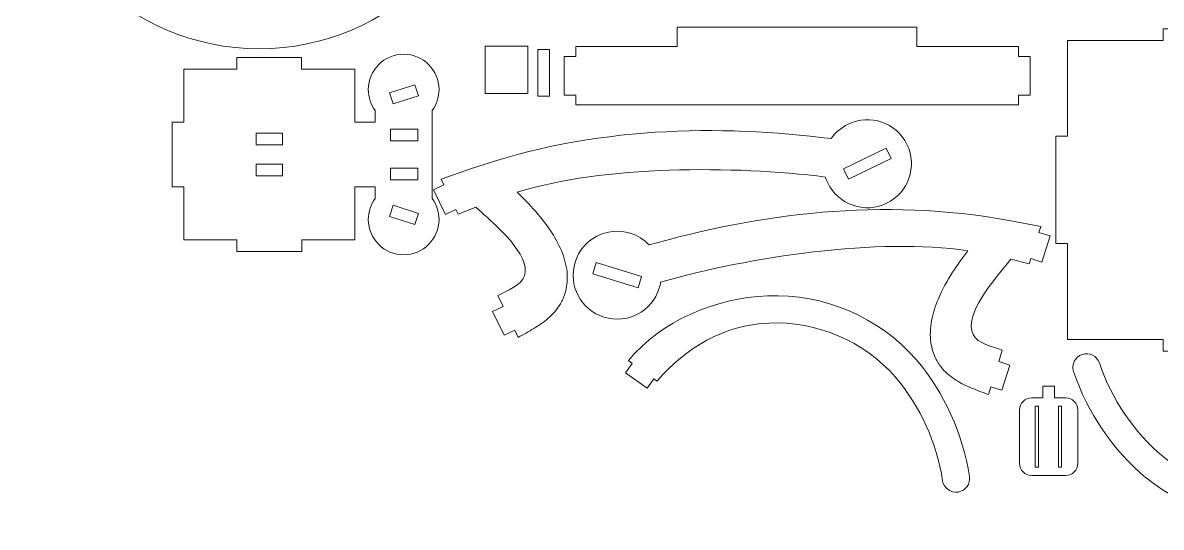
# Model space of a CAD drawing. Header units: millimetres. Extents: x -283 to 283, y -432 to 191.
# Drawn here: x -282.6 to 10.5, y -108.2 to 21.8 of the extents above; entities that cross this region are included whole.
import ezdxf

# ---------------------------------------------------------------- set-up
doc = ezdxf.new("R2010")
doc.units = ezdxf.units.MM
doc.header["$MEASUREMENT"] = 0
doc.layers.add('Camada 1', color=7, linetype='Continuous')

msp = doc.modelspace()

# ---------------------------------------------------------------- linework, layer by layer
at = {"layer": 'Camada 1', "color": 250, "lineweight": 20}
msp.add_lwpolyline([(-149.9664, 2.8536), (-146.9664, 2.8536), (-146.9664, 14.8536), (-149.9664, 14.8536), (-149.9664, 2.8536)], close=True, dxfattribs=at)
for points, knots in [([(-221.7288, 136.8787), (-188.0934, 136.8787), (-160.8264, 109.6117), (-160.8264, 75.9763), (-160.8264, 75.9763), (-160.8264, 42.3408), (-188.0934, 15.0738), (-221.7288, 15.0738), (-221.7288, 15.0738), (-255.3643, 15.0738), (-282.6313, 42.3408), (-282.6313, 75.9763), (-282.6313, 75.9763), (-282.6313, 109.6117), (-255.3643, 136.8787), (-221.7288, 136.8787)], [0, 0, 0, 0, 0.2, 0.2, 0.2, 0.2, 0.4, 0.4, 0.4, 0.4, 0.6, 0.6, 0.6, 0.6, 1, 1, 1, 1]), ([(-140.2632, 15.6167), (-140.2632, 15.6167), (-114.1241, 15.6167), (-114.1241, 15.6167), (-114.1241, 15.6167), (-114.1241, 15.6167), (-114.1241, 20.6167), (-114.1241, 20.6167), (-114.1241, 20.6167), (-114.1241, 20.6167), (-52.4023, 20.6167), (-52.4023, 20.6167), (-52.4023, 20.6167), (-52.4023, 20.6167), (-52.4023, 15.6167), (-52.4023, 15.6167), (-52.4023, 15.6167), (-52.4023, 15.6167), (-26.2632, 15.6167), (-26.2632, 15.6167), (-26.2632, 15.6167), (-26.2632, 15.6167), (-26.2632, 13.1167), (-26.2632, 13.1167), (-26.2632, 13.1167), (-26.2632, 13.1167), (-23.2632, 13.1167), (-23.2632, 13.1167), (-23.2632, 13.1167), (-23.2632, 13.1167), (-23.2632, 3.1167), (-23.2632, 3.1167), (-23.2632, 3.1167), (-23.2632, 3.1167), (-26.2632, 3.1167), (-26.2632, 3.1167), (-26.2632, 3.1167), (-26.2632, 3.1167), (-26.2632, 0.6167), (-26.2632, 0.6167), (-26.2632, 0.6167), (-26.2632, 0.6167), (-140.2632, 0.6167), (-140.2632, 0.6167), (-140.2632, 0.6167), (-140.2632, 0.6167), (-140.2632, 3.1167), (-140.2632, 3.1167), (-140.2632, 3.1167), (-140.2632, 3.1167), (-143.2632, 3.1167), (-143.2632, 3.1167), (-143.2632, 3.1167), (-143.2632, 3.1167), (-143.2632, 13.1167), (-143.2632, 13.1167), (-143.2632, 13.1167), (-143.2632, 13.1167), (-140.2632, 13.1167), (-140.2632, 13.1167), (-140.2632, 13.1167), (-140.2632, 13.1167), (-140.2632, 15.6167), (-140.2632, 15.6167)], [0, 0, 0, 0, 0.05882353, 0.05882353, 0.05882353, 0.05882353, 0.11764706, 0.11764706, 0.11764706, 0.11764706, 0.17647059, 0.17647059, 0.17647059, 0.17647059, 0.23529412, 0.23529412, 0.23529412, 0.23529412, 0.29411765, 0.29411765, 0.29411765, 0.29411765, 0.35294118, 0.35294118, 0.35294118, 0.35294118, 0.41176471, 0.41176471, 0.41176471, 0.41176471, 0.47058824, 0.47058824, 0.47058824, 0.47058824, 0.52941176, 0.52941176, 0.52941176, 0.52941176, 0.58823529, 0.58823529, 0.58823529, 0.58823529, 0.64705882, 0.64705882, 0.64705882, 0.64705882, 0.70588235, 0.70588235, 0.70588235, 0.70588235, 0.76470588, 0.76470588, 0.76470588, 0.76470588, 0.82352941, 0.82352941, 0.82352941, 0.82352941, 0.88235294, 0.88235294, 0.88235294, 0.88235294, 1, 1, 1, 1]), ([(-16.6635, -7.477), (-16.6635, -7.477), (-16.6635, -35.1436), (-16.6635, -35.1436), (-16.6635, -35.1436), (-16.6635, -35.1436), (-13.6635, -35.1436), (-13.6635, -35.1436), (-13.6635, -35.1436), (-13.6635, -35.1436), (-13.6635, -59.8103), (-13.6635, -59.8103), (-13.6635, -59.8103), (-13.6635, -59.8103), (11.0032, -59.8103), (11.0032, -59.8103), (11.0032, -59.8103), (11.0032, -59.8103), (11.0032, -62.8103), (11.0032, -62.8103), (11.0032, -62.8103), (11.0032, -62.8103), (38.6698, -62.8103), (38.6698, -62.8103), (38.6698, -62.8103), (38.6698, -62.8103), (38.6698, -59.8103), (38.6698, -59.8103), (38.6698, -59.8103), (38.6698, -59.8103), (63.3365, -59.8103), (63.3365, -59.8103), (63.3365, -59.8103), (63.3365, -59.8103), (63.3365, -35.1436), (63.3365, -35.1436), (63.3365, -35.1436), (63.3365, -35.1436), (66.3365, -35.1436), (66.3365, -35.1436), (66.3365, -35.1436), (66.3365, -35.1436), (66.3365, -7.477), (66.3365, -7.477), (66.3365, -7.477), (66.3365, -7.477), (63.3365, -7.477), (63.3365, -7.477), (63.3365, -7.477), (63.3365, -7.477), (63.3365, 17.1897), (63.3365, 17.1897), (63.3365, 17.1897), (63.3365, 17.1897), (38.6698, 17.1897), (38.6698, 17.1897), (38.6698, 17.1897), (38.6698, 17.1897), (38.6698, 20.1897), (38.6698, 20.1897), (38.6698, 20.1897), (38.6698, 20.1897), (11.0032, 20.1897), (11.0032, 20.1897), (11.0032, 20.1897), (11.0032, 20.1897), (11.0032, 17.1897), (11.0032, 17.1897), (11.0032, 17.1897), (11.0032, 17.1897), (-13.6635, 17.1897), (-13.6635, 17.1897), (-13.6635, 17.1897), (-13.6635, 17.1897), (-13.6635, -7.477), (-13.6635, -7.477), (-13.6635, -7.477), (-13.6635, -7.477), (-16.6635, -7.477), (-16.6635, -7.477)], [0, 0, 0, 0, 0.04761905, 0.04761905, 0.04761905, 0.04761905, 0.0952381, 0.0952381, 0.0952381, 0.0952381, 0.14285714, 0.14285714, 0.14285714, 0.14285714, 0.19047619, 0.19047619, 0.19047619, 0.19047619, 0.23809524, 0.23809524, 0.23809524, 0.23809524, 0.28571429, 0.28571429, 0.28571429, 0.28571429, 0.33333333, 0.33333333, 0.33333333, 0.33333333, 0.38095238, 0.38095238, 0.38095238, 0.38095238, 0.42857143, 0.42857143, 0.42857143, 0.42857143, 0.47619048, 0.47619048, 0.47619048, 0.47619048, 0.52380952, 0.52380952, 0.52380952, 0.52380952, 0.57142857, 0.57142857, 0.57142857, 0.57142857, 0.61904762, 0.61904762, 0.61904762, 0.61904762, 0.66666667, 0.66666667, 0.66666667, 0.66666667, 0.71428571, 0.71428571, 0.71428571, 0.71428571, 0.76190476, 0.76190476, 0.76190476, 0.76190476, 0.80952381, 0.80952381, 0.80952381, 0.80952381, 0.85714286, 0.85714286, 0.85714286, 0.85714286, 0.9047619, 0.9047619, 0.9047619, 0.9047619, 1, 1, 1, 1]), ([(-163.608, 3.5442), (-163.608, 3.5442), (-163.608, 15.7247), (-163.608, 15.7247), (-163.608, 15.7247), (-163.608, 15.7247), (-152.608, 15.7247), (-152.608, 15.7247), (-152.608, 15.7247), (-152.608, 15.7247), (-152.608, 3.5442), (-152.608, 3.5442), (-152.608, 3.5442), (-152.608, 3.5442), (-163.608, 3.5442), (-163.608, 3.5442)], [0, 0, 0, 0, 0.2, 0.2, 0.2, 0.2, 0.4, 0.4, 0.4, 0.4, 0.6, 0.6, 0.6, 0.6, 1, 1, 1, 1]), ([(-227.4821, -37.1787), (-227.4821, -37.1787), (-210.8155, -37.1787), (-210.8155, -37.1787), (-210.8155, -37.1787), (-210.8155, -37.1787), (-210.8155, -34.1787), (-210.8155, -34.1787), (-210.8155, -34.1787), (-210.8155, -34.1787), (-197.1535, -34.1787), (-197.1535, -34.1787), (-197.1535, -34.1787), (-197.1535, -34.1787), (-197.1535, -20.5073), (-197.1535, -20.5073), (-197.1535, -20.5073), (-197.1535, -20.5073), (-191.8934, -20.5073), (-191.8934, -20.5073), (-191.8934, -20.5073), (-191.8934, -20.5073), (-191.8934, -23.5283), (-191.8934, -23.5283), (-191.8934, -23.5283), (-193.0005, -25.0357), (-193.6549, -26.8963), (-193.6549, -28.9099), (-193.6549, -28.9099), (-193.6549, -33.9366), (-189.5799, -38.0116), (-184.5532, -38.0116), (-184.5532, -38.0116), (-179.5265, -38.0116), (-175.4515, -33.9366), (-175.4515, -28.9099), (-175.4515, -28.9099), (-175.4515, -26.8964), (-176.1059, -25.0359), (-177.2129, -23.5285), (-177.2129, -23.5285), (-177.2129, -23.5285), (-177.2129, -0.8289), (-177.2129, -0.8289), (-177.2129, -0.8289), (-176.1059, 0.6785), (-175.4515, 2.539), (-175.4515, 4.5526), (-175.4515, 4.5526), (-175.4515, 9.5793), (-179.5265, 13.6543), (-184.5532, 13.6543), (-184.5532, 13.6543), (-189.5799, 13.6543), (-193.6549, 9.5793), (-193.6549, 4.5526), (-193.6549, 4.5526), (-193.6549, 2.5389), (-193.0005, 0.6783), (-191.8934, -0.8291), (-191.8934, -0.8291), (-191.8934, -0.8291), (-191.8934, -3.8407), (-191.8934, -3.8407), (-191.8934, -3.8407), (-191.8934, -3.8407), (-197.1535, -3.8407), (-197.1535, -3.8407), (-197.1535, -3.8407), (-197.1535, -3.8407), (-197.1535, 9.8213), (-197.1535, 9.8213), (-197.1535, 9.8213), (-197.1535, 9.8213), (-210.8249, 9.8213), (-210.8249, 9.8213), (-210.8249, 9.8213), (-210.8249, 9.8213), (-210.8249, 12.8213), (-210.8249, 12.8213), (-210.8249, 12.8213), (-210.8249, 12.8213), (-227.4915, 12.8213), (-227.4915, 12.8213), (-227.4915, 12.8213), (-227.4915, 12.8213), (-227.4915, 9.8213), (-227.4915, 9.8213), (-227.4915, 9.8213), (-227.4915, 9.8213), (-241.1535, 9.8213), (-241.1535, 9.8213), (-241.1535, 9.8213), (-241.1535, 9.8213), (-241.1535, -3.8501), (-241.1535, -3.8501), (-241.1535, -3.8501), (-241.1535, -3.8501), (-244.1535, -3.8501), (-244.1535, -3.8501), (-244.1535, -3.8501), (-244.1535, -3.8501), (-244.1535, -20.5167), (-244.1535, -20.5167), (-244.1535, -20.5167), (-244.1535, -20.5167), (-241.1535, -20.5167), (-241.1535, -20.5167), (-241.1535, -20.5167), (-241.1535, -20.5167), (-241.1535, -34.1787), (-241.1535, -34.1787), (-241.1535, -34.1787), (-241.1535, -34.1787), (-227.4821, -34.1787), (-227.4821, -34.1787), (-227.4821, -34.1787), (-227.4821, -34.1787), (-227.4821, -37.1787), (-227.4821, -37.1787)], [0, 0, 0, 0, 0.03225806, 0.03225806, 0.03225806, 0.03225806, 0.06451613, 0.06451613, 0.06451613, 0.06451613, 0.09677419, 0.09677419, 0.09677419, 0.09677419, 0.12903226, 0.12903226, 0.12903226, 0.12903226, 0.16129032, 0.16129032, 0.16129032, 0.16129032, 0.19354839, 0.19354839, 0.19354839, 0.19354839, 0.22580645, 0.22580645, 0.22580645, 0.22580645, 0.25806452, 0.25806452, 0.25806452, 0.25806452, 0.29032258, 0.29032258, 0.29032258, 0.29032258, 0.32258065, 0.32258065, 0.32258065, 0.32258065, 0.35483871, 0.35483871, 0.35483871, 0.35483871, 0.38709677, 0.38709677, 0.38709677, 0.38709677, 0.41935484, 0.41935484, 0.41935484, 0.41935484, 0.4516129, 0.4516129, 0.4516129, 0.4516129, 0.48387097, 0.48387097, 0.48387097, 0.48387097, 0.51612903, 0.51612903, 0.51612903, 0.51612903, 0.5483871, 0.5483871, 0.5483871, 0.5483871, 0.58064516, 0.58064516, 0.58064516, 0.58064516, 0.61290323, 0.61290323, 0.61290323, 0.61290323, 0.64516129, 0.64516129, 0.64516129, 0.64516129, 0.67741935, 0.67741935, 0.67741935, 0.67741935, 0.70967742, 0.70967742, 0.70967742, 0.70967742, 0.74193548, 0.74193548, 0.74193548, 0.74193548, 0.77419355, 0.77419355, 0.77419355, 0.77419355, 0.80645161, 0.80645161, 0.80645161, 0.80645161, 0.83870968, 0.83870968, 0.83870968, 0.83870968, 0.87096774, 0.87096774, 0.87096774, 0.87096774, 0.90322581, 0.90322581, 0.90322581, 0.90322581, 0.93548387, 0.93548387, 0.93548387, 0.93548387, 1, 1, 1, 1]), ([(-180.7526, 2.9559), (-180.7526, 2.9559), (-187.2561, 0.8729), (-187.2561, 0.8729), (-187.2561, 0.8729), (-187.2561, 0.8729), (-188.1712, 3.73), (-188.1712, 3.73), (-188.1712, 3.73), (-188.1712, 3.73), (-181.6676, 5.8129), (-181.6676, 5.8129), (-181.6676, 5.8129), (-181.6676, 5.8129), (-180.7526, 2.9559), (-180.7526, 2.9559)], [0, 0, 0, 0, 0.2, 0.2, 0.2, 0.2, 0.4, 0.4, 0.4, 0.4, 0.6, 0.6, 0.6, 0.6, 1, 1, 1, 1]), ([(-155.3694, -21.888), (-133.0614, -14.9816), (-99.5729, -14.993), (-75.9602, -17.9771), (-75.9602, -17.9771), (-75.795, -18.4963), (-75.5911, -19.0099), (-75.3457, -19.5142), (-75.3457, -19.5142), (-72.6064, -25.1434), (-65.8225, -27.486), (-60.1933, -24.7467), (-60.1933, -24.7467), (-54.5642, -22.0073), (-52.2215, -15.2234), (-54.9609, -9.5943), (-54.9609, -9.5943), (-57.7002, -3.9651), (-64.4841, -1.6225), (-70.1133, -4.3618), (-70.1133, -4.3618), (-71.924, -5.243), (-73.394, -6.543), (-74.4648, -8.0881), (-74.4648, -8.0881), (-103.2, -4.4239), (-135.7501, -4.8422), (-167.0573, -15.8105), (-167.0573, -15.8105), (-167.0573, -15.8105), (-174.8791, -18.5508), (-174.8791, -18.5508), (-174.8791, -18.5508), (-174.8791, -18.5508), (-174.1806, -19.9862), (-174.1806, -19.9862), (-174.1806, -19.9862), (-174.1806, -19.9862), (-176.8782, -21.2989), (-176.8782, -21.2989), (-176.8782, -21.2989), (-176.8782, -21.2989), (-173.7911, -27.6427), (-173.7911, -27.6427), (-173.7911, -27.6427), (-173.7911, -27.6427), (-171.0935, -26.33), (-171.0935, -26.33), (-171.0935, -26.33), (-171.0935, -26.33), (-170.494, -27.562), (-170.494, -27.562), (-170.494, -27.562), (-170.494, -27.562), (-165.9697, -25.7197), (-165.9697, -25.7197), (-165.9697, -25.7197), (-165.9697, -25.7197), (-164.4775, -27.0728), (-164.4775, -27.0728), (-164.4775, -27.0728), (-161.1939, -30.0503), (-151.7046, -38.1044), (-153.4665, -43.4188), (-153.4665, -43.4188), (-154.3018, -45.9382), (-158.0336, -47.3262), (-160.2836, -48.5437), (-160.2836, -48.5437), (-160.2836, -48.5437), (-158.9416, -51.3015), (-158.9416, -51.3015), (-158.9416, -51.3015), (-158.9416, -51.3015), (-161.6391, -52.6142), (-161.6391, -52.6142), (-161.6391, -52.6142), (-161.6391, -52.6142), (-158.6505, -58.7556), (-158.6505, -58.7556), (-158.6505, -58.7556), (-158.6505, -58.7556), (-155.9529, -57.4429), (-155.9529, -57.4429), (-155.9529, -57.4429), (-155.9529, -57.4429), (-155.0469, -59.3048), (-155.0469, -59.3048), (-155.0469, -59.3048), (-153.6995, -58.5442), (-152.3381, -57.8066), (-151.0182, -56.9992), (-151.0182, -56.9992), (-149.7338, -56.2135), (-148.4814, -55.3587), (-147.3426, -54.3736), (-147.3426, -54.3736), (-146.1957, -53.3814), (-145.1512, -52.2349), (-144.3483, -50.9485), (-144.3483, -50.9485), (-143.8377, -50.1305), (-143.4188, -49.2469), (-143.1154, -48.3318), (-143.1154, -48.3318), (-142.638, -46.8921), (-142.4052, -45.352), (-142.4179, -43.8353), (-142.4179, -43.8353), (-142.4334, -41.9629), (-142.8153, -40.079), (-143.4263, -38.309), (-143.4263, -38.309), (-144.0697, -36.4453), (-144.9699, -34.6642), (-146.0024, -32.9846), (-146.0024, -32.9846), (-147.354, -30.7859), (-148.946, -28.7305), (-150.6466, -26.7891), (-150.6466, -26.7891), (-152.1415, -25.0824), (-153.7304, -23.4568), (-155.3694, -21.888)], [0, 0, 0, 0, 0.03125, 0.03125, 0.03125, 0.03125, 0.0625, 0.0625, 0.0625, 0.0625, 0.09375, 0.09375, 0.09375, 0.09375, 0.125, 0.125, 0.125, 0.125, 0.15625, 0.15625, 0.15625, 0.15625, 0.1875, 0.1875, 0.1875, 0.1875, 0.21875, 0.21875, 0.21875, 0.21875, 0.25, 0.25, 0.25, 0.25, 0.28125, 0.28125, 0.28125, 0.28125, 0.3125, 0.3125, 0.3125, 0.3125, 0.34375, 0.34375, 0.34375, 0.34375, 0.375, 0.375, 0.375, 0.375, 0.40625, 0.40625, 0.40625, 0.40625, 0.4375, 0.4375, 0.4375, 0.4375, 0.46875, 0.46875, 0.46875, 0.46875, 0.5, 0.5, 0.5, 0.5, 0.53125, 0.53125, 0.53125, 0.53125, 0.5625, 0.5625, 0.5625, 0.5625, 0.59375, 0.59375, 0.59375, 0.59375, 0.625, 0.625, 0.625, 0.625, 0.65625, 0.65625, 0.65625, 0.65625, 0.6875, 0.6875, 0.6875, 0.6875, 0.71875, 0.71875, 0.71875, 0.71875, 0.75, 0.75, 0.75, 0.75, 0.78125, 0.78125, 0.78125, 0.78125, 0.8125, 0.8125, 0.8125, 0.8125, 0.84375, 0.84375, 0.84375, 0.84375, 0.875, 0.875, 0.875, 0.875, 0.90625, 0.90625, 0.90625, 0.90625, 0.9375, 0.9375, 0.9375, 0.9375, 1, 1, 1, 1]), ([(-180.9127, -8.6787), (-180.9127, -8.6787), (-187.9677, -8.6787), (-187.9677, -8.6787), (-187.9677, -8.6787), (-187.9677, -8.6787), (-187.9677, -5.6787), (-187.9677, -5.6787), (-187.9677, -5.6787), (-187.9677, -5.6787), (-180.9127, -5.6787), (-180.9127, -5.6787), (-180.9127, -5.6787), (-180.9127, -5.6787), (-180.9127, -8.6787), (-180.9127, -8.6787)], [0, 0, 0, 0, 0.2, 0.2, 0.2, 0.2, 0.4, 0.4, 0.4, 0.4, 0.6, 0.6, 0.6, 0.6, 1, 1, 1, 1]), ([(-215.739, -9.6787), (-215.739, -9.6787), (-222.568, -9.6787), (-222.568, -9.6787), (-222.568, -9.6787), (-222.568, -9.6787), (-222.568, -6.6787), (-222.568, -6.6787), (-222.568, -6.6787), (-222.568, -6.6787), (-215.739, -6.6787), (-215.739, -6.6787), (-215.739, -6.6787), (-215.739, -6.6787), (-215.739, -9.6787), (-215.739, -9.6787)], [0, 0, 0, 0, 0.2, 0.2, 0.2, 0.2, 0.4, 0.4, 0.4, 0.4, 0.6, 0.6, 0.6, 0.6, 1, 1, 1, 1]), ([(-71.286, -15.8704), (-71.286, -15.8704), (-60.3335, -10.5406), (-60.3335, -10.5406), (-60.3335, -10.5406), (-60.3335, -10.5406), (-59.0207, -13.2381), (-59.0207, -13.2381), (-59.0207, -13.2381), (-59.0207, -13.2381), (-69.9732, -18.568), (-69.9732, -18.568), (-69.9732, -18.568), (-69.9732, -18.568), (-71.286, -15.8704), (-71.286, -15.8704)], [0, 0, 0, 0, 0.2, 0.2, 0.2, 0.2, 0.4, 0.4, 0.4, 0.4, 0.6, 0.6, 0.6, 0.6, 1, 1, 1, 1]), ([(-215.739, -17.6787), (-215.739, -17.6787), (-222.568, -17.6787), (-222.568, -17.6787), (-222.568, -17.6787), (-222.568, -17.6787), (-222.568, -14.6787), (-222.568, -14.6787), (-222.568, -14.6787), (-222.568, -14.6787), (-215.739, -14.6787), (-215.739, -14.6787), (-215.739, -14.6787), (-215.739, -14.6787), (-215.739, -17.6787), (-215.739, -17.6787)], [0, 0, 0, 0, 0.2, 0.2, 0.2, 0.2, 0.4, 0.4, 0.4, 0.4, 0.6, 0.6, 0.6, 0.6, 1, 1, 1, 1]), ([(-180.9127, -18.6787), (-180.9127, -18.6787), (-187.9677, -18.6787), (-187.9677, -18.6787), (-187.9677, -18.6787), (-187.9677, -18.6787), (-187.9677, -15.6787), (-187.9677, -15.6787), (-187.9677, -15.6787), (-187.9677, -15.6787), (-180.9127, -15.6787), (-180.9127, -15.6787), (-180.9127, -15.6787), (-180.9127, -15.6787), (-180.9127, -18.6787), (-180.9127, -18.6787)], [0, 0, 0, 0, 0.2, 0.2, 0.2, 0.2, 0.4, 0.4, 0.4, 0.4, 0.6, 0.6, 0.6, 0.6, 1, 1, 1, 1]), ([(-39.2843, -36.9757), (-62.3763, -33.4963), (-95.4835, -38.5346), (-118.3808, -45.0295), (-118.3808, -45.0295), (-118.4661, -45.5676), (-118.5906, -46.1061), (-118.7575, -46.6414), (-118.7575, -46.6414), (-120.6208, -52.618), (-126.9762, -55.9525), (-132.9527, -54.0892), (-132.9527, -54.0892), (-138.9293, -52.2259), (-142.2638, -45.8705), (-140.4005, -39.8939), (-140.4005, -39.8939), (-138.5372, -33.9174), (-132.1818, -30.5829), (-126.2052, -32.4462), (-126.2052, -32.4462), (-124.2828, -33.0455), (-122.6343, -34.1102), (-121.3437, -35.477), (-121.3437, -35.477), (-93.4841, -27.5408), (-61.2401, -23.0682), (-28.6412, -29.2125), (-28.6412, -29.2125), (-28.6412, -29.2125), (-20.4966, -30.7476), (-20.4966, -30.7476), (-20.4966, -30.7476), (-20.4966, -30.7476), (-20.9717, -32.2716), (-20.9717, -32.2716), (-20.9717, -32.2716), (-20.9717, -32.2716), (-18.1076, -33.1645), (-18.1076, -33.1645), (-18.1076, -33.1645), (-18.1076, -33.1645), (-20.2075, -39.8998), (-20.2075, -39.8998), (-20.2075, -39.8998), (-20.2075, -39.8998), (-23.0715, -39.0069), (-23.0715, -39.0069), (-23.0715, -39.0069), (-23.0715, -39.0069), (-23.4793, -40.3149), (-23.4793, -40.3149), (-23.4793, -40.3149), (-23.4793, -40.3149), (-28.2289, -39.1727), (-28.2289, -39.1727), (-28.2289, -39.1727), (-28.2289, -39.1727), (-29.5011, -40.7344), (-29.5011, -40.7344), (-29.5011, -40.7344), (-32.3005, -44.1711), (-40.4732, -53.5584), (-37.9335, -58.5482), (-37.9335, -58.5482), (-36.7295, -60.9136), (-32.8316, -61.7257), (-30.4244, -62.5916), (-30.4244, -62.5916), (-30.4244, -62.5916), (-31.3372, -65.5196), (-31.3372, -65.5196), (-31.3372, -65.5196), (-31.3372, -65.5196), (-28.4732, -66.4125), (-28.4732, -66.4125), (-28.4732, -66.4125), (-28.4732, -66.4125), (-30.506, -72.933), (-30.506, -72.933), (-30.506, -72.933), (-30.506, -72.933), (-33.3701, -72.0401), (-33.3701, -72.0401), (-33.3701, -72.0401), (-33.3701, -72.0401), (-33.9864, -74.0169), (-33.9864, -74.0169), (-33.9864, -74.0169), (-35.4327, -73.4671), (-36.8894, -72.9423), (-38.3155, -72.3421), (-38.3155, -72.3421), (-39.7033, -71.7582), (-41.0698, -71.1011), (-42.3436, -70.2981), (-42.3436, -70.2981), (-43.6264, -69.4893), (-44.8312, -68.5126), (-45.8181, -67.3613), (-45.8181, -67.3613), (-46.4457, -66.6292), (-46.9925, -65.8185), (-47.4299, -64.9593), (-47.4299, -64.9593), (-48.1179, -63.6075), (-48.5793, -62.1199), (-48.7944, -60.6185), (-48.7944, -60.6185), (-49.0602, -58.7649), (-48.9654, -56.845), (-48.627, -55.0034), (-48.627, -55.0034), (-48.2707, -53.0642), (-47.6481, -51.1682), (-46.8793, -49.3526), (-46.8793, -49.3526), (-45.8731, -46.9759), (-44.6078, -44.7049), (-43.2178, -42.5302), (-43.2178, -42.5302), (-41.996, -40.6185), (-40.6692, -38.7727), (-39.2843, -36.9757)], [0, 0, 0, 0, 0.03125, 0.03125, 0.03125, 0.03125, 0.0625, 0.0625, 0.0625, 0.0625, 0.09375, 0.09375, 0.09375, 0.09375, 0.125, 0.125, 0.125, 0.125, 0.15625, 0.15625, 0.15625, 0.15625, 0.1875, 0.1875, 0.1875, 0.1875, 0.21875, 0.21875, 0.21875, 0.21875, 0.25, 0.25, 0.25, 0.25, 0.28125, 0.28125, 0.28125, 0.28125, 0.3125, 0.3125, 0.3125, 0.3125, 0.34375, 0.34375, 0.34375, 0.34375, 0.375, 0.375, 0.375, 0.375, 0.40625, 0.40625, 0.40625, 0.40625, 0.4375, 0.4375, 0.4375, 0.4375, 0.46875, 0.46875, 0.46875, 0.46875, 0.5, 0.5, 0.5, 0.5, 0.53125, 0.53125, 0.53125, 0.53125, 0.5625, 0.5625, 0.5625, 0.5625, 0.59375, 0.59375, 0.59375, 0.59375, 0.625, 0.625, 0.625, 0.625, 0.65625, 0.65625, 0.65625, 0.65625, 0.6875, 0.6875, 0.6875, 0.6875, 0.71875, 0.71875, 0.71875, 0.71875, 0.75, 0.75, 0.75, 0.75, 0.78125, 0.78125, 0.78125, 0.78125, 0.8125, 0.8125, 0.8125, 0.8125, 0.84375, 0.84375, 0.84375, 0.84375, 0.875, 0.875, 0.875, 0.875, 0.90625, 0.90625, 0.90625, 0.90625, 0.9375, 0.9375, 0.9375, 0.9375, 1, 1, 1, 1]), ([(-181.6676, -30.198), (-181.6676, -30.198), (-188.1712, -28.1152), (-188.1712, -28.1152), (-188.1712, -28.1152), (-188.1712, -28.1152), (-187.2561, -25.2581), (-187.2561, -25.2581), (-187.2561, -25.2581), (-187.2561, -25.2581), (-180.7526, -27.3411), (-180.7526, -27.3411), (-180.7526, -27.3411), (-180.7526, -27.3411), (-181.6676, -30.198), (-181.6676, -30.198)], [0, 0, 0, 0, 0.2, 0.2, 0.2, 0.2, 0.4, 0.4, 0.4, 0.4, 0.6, 0.6, 0.6, 0.6, 1, 1, 1, 1]), ([(-123.3183, -43.6484), (-123.3183, -43.6484), (-134.9467, -40.023), (-134.9467, -40.023), (-134.9467, -40.023), (-134.9467, -40.023), (-135.8396, -42.8871), (-135.8396, -42.8871), (-135.8396, -42.8871), (-135.8396, -42.8871), (-124.2112, -46.5124), (-124.2112, -46.5124), (-124.2112, -46.5124), (-124.2112, -46.5124), (-123.3183, -43.6484), (-123.3183, -43.6484)], [0, 0, 0, 0, 0.2, 0.2, 0.2, 0.2, 0.4, 0.4, 0.4, 0.4, 0.6, 0.6, 0.6, 0.6, 1, 1, 1, 1]), ([(-90.8502, -48.5993), (-104.4041, -49.1886), (-118.0446, -54.9148), (-126.6852, -65.277), (-126.6852, -65.277), (-126.6852, -65.277), (-125.6837, -65.9922), (-125.6837, -65.9922), (-125.6837, -65.9922), (-125.6837, -65.9922), (-127.4272, -68.4336), (-127.4272, -68.4336), (-127.4272, -68.4336), (-127.4272, -68.4336), (-121.8699, -72.4023), (-121.8699, -72.4023), (-121.8699, -72.4023), (-121.8699, -72.4023), (-120.1264, -69.9609), (-120.1264, -69.9609), (-120.1264, -69.9609), (-120.1264, -69.9609), (-119.2972, -70.5531), (-119.2972, -70.5531), (-119.2972, -70.5531), (-111.9355, -61.8897), (-101.99, -56.0902), (-90.5461, -55.5927), (-90.5461, -55.5927), (-78.1614, -55.0542), (-66.0646, -60.2292), (-57.9008, -69.5567), (-57.9008, -69.5567), (-51.5055, -77.1668), (-47.3121, -86.3892), (-45.7812, -96.2115), (-45.7812, -96.2115), (-45.4843, -98.1162), (-43.6887, -99.4276), (-41.784, -99.1307), (-41.784, -99.1307), (-39.8793, -98.8339), (-38.5679, -97.0383), (-38.8648, -95.1335), (-38.8648, -95.1335), (-40.5942, -84.0367), (-45.3351, -73.6184), (-52.5656, -65.0248), (-52.5656, -65.0248), (-52.5656, -65.0248), (-52.6083, -64.9751), (-52.6083, -64.9751), (-52.6083, -64.9751), (-62.1657, -54.0378), (-76.3391, -47.9684), (-90.8502, -48.5993)], [0, 0, 0, 0, 0.06666667, 0.06666667, 0.06666667, 0.06666667, 0.13333333, 0.13333333, 0.13333333, 0.13333333, 0.2, 0.2, 0.2, 0.2, 0.26666667, 0.26666667, 0.26666667, 0.26666667, 0.33333333, 0.33333333, 0.33333333, 0.33333333, 0.4, 0.4, 0.4, 0.4, 0.46666667, 0.46666667, 0.46666667, 0.46666667, 0.53333333, 0.53333333, 0.53333333, 0.53333333, 0.6, 0.6, 0.6, 0.6, 0.66666667, 0.66666667, 0.66666667, 0.66666667, 0.73333333, 0.73333333, 0.73333333, 0.73333333, 0.8, 0.8, 0.8, 0.8, 0.86666667, 0.86666667, 0.86666667, 0.86666667, 1, 1, 1, 1]), ([(47.1056, -105.1136), (60.3606, -102.2223), (72.8253, -94.2545), (79.5728, -82.571), (79.5728, -82.571), (79.5728, -82.571), (78.4641, -82.037), (78.4641, -82.037), (78.4641, -82.037), (78.4641, -82.037), (79.7659, -79.3341), (79.7659, -79.3341), (79.7659, -79.3341), (79.7659, -79.3341), (73.6133, -76.3709), (73.6133, -76.3709), (73.6133, -76.3709), (73.6133, -76.3709), (72.3115, -79.0738), (72.3115, -79.0738), (72.3115, -79.0738), (72.3115, -79.0738), (71.3935, -78.6316), (71.3935, -78.6316), (71.3935, -78.6316), (65.6165, -88.4232), (56.8053, -95.8333), (45.6137, -98.2745), (45.6137, -98.2745), (33.5021, -100.9164), (20.7002, -97.8794), (11.0657, -90.0802), (11.0657, -90.0802), (3.4667, -83.6718), (-2.2375, -75.2993), (-5.4205, -65.8817), (-5.4205, -65.8817), (-6.0377, -64.0555), (-8.0306, -63.0694), (-9.8568, -63.6867), (-9.8568, -63.6867), (-11.683, -64.3039), (-12.6692, -66.2968), (-12.0519, -68.123), (-12.0519, -68.123), (-8.456, -78.7626), (-2.0084, -88.2202), (6.5813, -95.4553), (6.5813, -95.4553), (6.5813, -95.4553), (6.6318, -95.497), (6.6318, -95.497), (6.6318, -95.497), (17.9139, -104.6448), (32.9145, -108.2092), (47.1056, -105.1136)], [0, 0, 0, 0, 0.06666667, 0.06666667, 0.06666667, 0.06666667, 0.13333333, 0.13333333, 0.13333333, 0.13333333, 0.2, 0.2, 0.2, 0.2, 0.26666667, 0.26666667, 0.26666667, 0.26666667, 0.33333333, 0.33333333, 0.33333333, 0.33333333, 0.4, 0.4, 0.4, 0.4, 0.46666667, 0.46666667, 0.46666667, 0.46666667, 0.53333333, 0.53333333, 0.53333333, 0.53333333, 0.6, 0.6, 0.6, 0.6, 0.66666667, 0.66666667, 0.66666667, 0.66666667, 0.73333333, 0.73333333, 0.73333333, 0.73333333, 0.8, 0.8, 0.8, 0.8, 0.86666667, 0.86666667, 0.86666667, 0.86666667, 1, 1, 1, 1]), ([(-16.9644, -74.8798), (-16.9644, -74.8798), (-16.9644, -71.8798), (-16.9644, -71.8798), (-16.9644, -71.8798), (-16.9644, -71.8798), (-19.9644, -71.8798), (-19.9644, -71.8798), (-19.9644, -71.8798), (-19.9644, -71.8798), (-19.9644, -74.8798), (-19.9644, -74.8798), (-19.9644, -74.8798), (-19.9644, -74.8798), (-22.8644, -74.8798), (-22.8644, -74.8798), (-22.8644, -74.8798), (-24.5694, -74.8798), (-25.9644, -76.2748), (-25.9644, -77.9798), (-25.9644, -77.9798), (-25.9644, -77.9798), (-25.9644, -91.7798), (-25.9644, -91.7798), (-25.9644, -91.7798), (-25.9644, -93.4848), (-24.5694, -94.8798), (-22.8644, -94.8798), (-22.8644, -94.8798), (-22.8644, -94.8798), (-14.0644, -94.8798), (-14.0644, -94.8798), (-14.0644, -94.8798), (-12.3595, -94.8798), (-10.9644, -93.4848), (-10.9644, -91.7798), (-10.9644, -91.7798), (-10.9644, -91.7798), (-10.9644, -77.9798), (-10.9644, -77.9798), (-10.9644, -77.9798), (-10.9644, -76.2748), (-12.3595, -74.8798), (-14.0644, -74.8798), (-14.0644, -74.8798), (-14.0644, -74.8798), (-16.9644, -74.8798), (-16.9644, -74.8798)], [0, 0, 0, 0, 0.07692308, 0.07692308, 0.07692308, 0.07692308, 0.15384615, 0.15384615, 0.15384615, 0.15384615, 0.23076923, 0.23076923, 0.23076923, 0.23076923, 0.30769231, 0.30769231, 0.30769231, 0.30769231, 0.38461538, 0.38461538, 0.38461538, 0.38461538, 0.46153846, 0.46153846, 0.46153846, 0.46153846, 0.53846154, 0.53846154, 0.53846154, 0.53846154, 0.61538462, 0.61538462, 0.61538462, 0.61538462, 0.69230769, 0.69230769, 0.69230769, 0.69230769, 0.76923077, 0.76923077, 0.76923077, 0.76923077, 0.84615385, 0.84615385, 0.84615385, 0.84615385, 1, 1, 1, 1]), ([(-21.9569, -77.0286), (-21.9569, -77.0286), (-21.1103, -77.0286), (-21.1103, -77.0286), (-21.1103, -77.0286), (-21.1103, -77.0286), (-21.1103, -92.692), (-21.1103, -92.692), (-21.1103, -92.692), (-21.1103, -92.692), (-21.9569, -92.692), (-21.9569, -92.692), (-21.9569, -92.692), (-21.9569, -92.692), (-21.9569, -77.0286), (-21.9569, -77.0286)], [0, 0, 0, 0, 0.2, 0.2, 0.2, 0.2, 0.4, 0.4, 0.4, 0.4, 0.6, 0.6, 0.6, 0.6, 1, 1, 1, 1]), ([(-15.9773, -77.0286), (-15.9773, -77.0286), (-15.1307, -77.0286), (-15.1307, -77.0286), (-15.1307, -77.0286), (-15.1307, -77.0286), (-15.1307, -92.692), (-15.1307, -92.692), (-15.1307, -92.692), (-15.1307, -92.692), (-15.9773, -92.692), (-15.9773, -92.692), (-15.9773, -92.692), (-15.9773, -92.692), (-15.9773, -77.0286), (-15.9773, -77.0286)], [0, 0, 0, 0, 0.2, 0.2, 0.2, 0.2, 0.4, 0.4, 0.4, 0.4, 0.6, 0.6, 0.6, 0.6, 1, 1, 1, 1])]:
    msp.add_open_spline(points, degree=3, knots=knots, dxfattribs=at)

doc.saveas('drawing.dxf')
